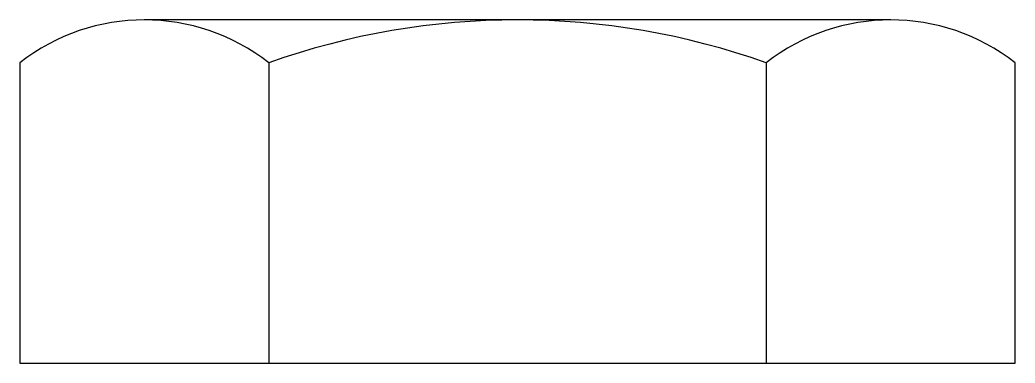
# Model space of a CAD drawing. Extents: x 2.9 to 34.1, y 16 to 26.8.
import ezdxf

# ---------------------------------------------------------------- set-up
doc = ezdxf.new("R2010")
doc.units = 0
doc.header["$LTSCALE"] = 10
doc.layers.get('0').update_dxf_attribs({"linetype": 'CONTINUOUS'})

msp = doc.modelspace()

# ---------------------------------------------------------------- linework, layer by layer
for p, q in [((30.16015, 26.75), (6.78385, 26.75)), ((2.88675, 25.4063), (2.88675, 16)), ((10.68095, 25.4063), (10.68095, 16)), ((26.26935, 25.4063), (26.26935, 16)), ((34.06365, 16), (34.06365, 25.4063)), ((2.88675, 16), (34.06365, 16))]:
    msp.add_line(p, q)
for centre, radius, start, end in [((6.78385, 20.427), 6.32303, 51.95099, 128.0491), ((18.47515, 3.4735), 23.27653, 70.43633, 109.5636), ((30.16655, 20.427), 6.32303, 51.95088, 128.0491)]:
    msp.add_arc(centre, radius, start, end)

doc.saveas('drawing.dxf')
